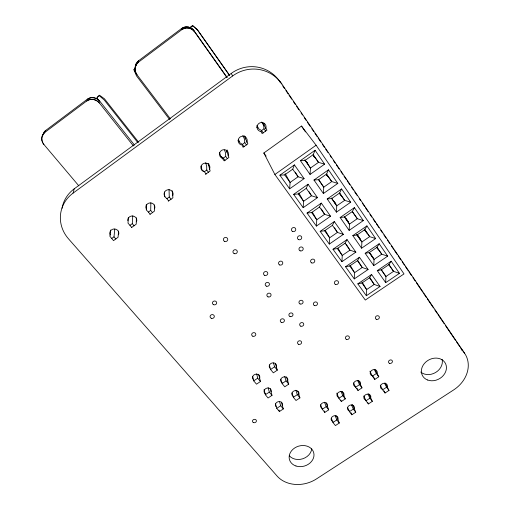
<?xml version="1.0" encoding="UTF-8"?>
<svg xmlns="http://www.w3.org/2000/svg" width="510" height="510" viewBox="0 0 510 510"><rect width="100%" height="100%" fill="white"/><g stroke="black" fill="none" stroke-linecap="round" stroke-linejoin="round"><path stroke-width="0.76" d="M136.399 217.815L136.221 224.17L131.631 227.473M172.201 190.759L172.915 197.765L171.041 199.263L169.263 197.026L169.04 189.471M385.694 282.667L377.279 270.631L391.144 261.209L399.47 273.354L385.694 282.667L385.93 276.509L381.129 269.433M132.772 215.896L132.288 223.654L134.105 225.834M373.779 265.627L365.179 253.317L379.172 243.748L387.683 256.16L373.779 265.627L374.04 259.431L369.183 252.252M366.358 295.743L357.829 283.847L371.599 274.488L380.046 286.486L366.358 295.743L366.626 289.584L362.113 282.075M361.603 248.204L352.812 235.62L366.926 225.892L375.634 238.584L361.603 248.204L361.89 241.969L356.675 234.256M354.278 278.906L345.557 266.743L359.448 257.244L368.086 269.503L354.278 278.906L354.571 272.703L350.14 265.27M349.152 230.386L340.157 217.515L354.405 207.634L363.311 220.613L349.152 230.386L349.465 224.113L344.645 216.967M341.929 261.687L333.011 249.256L347.029 239.604L355.859 252.144L341.929 261.687L342.248 255.453L337.913 248.115M336.421 212.16L327.216 198.996L341.592 188.949L350.701 202.234L336.421 212.16L336.753 205.849L331.462 197.988M329.307 244.092L320.184 231.374L334.324 221.563L343.358 234.39L329.307 244.092L329.645 237.813L325.31 230.373M128.322 217.585L128.016 223.138L131.797 227.498M323.391 193.519L313.975 180.043L328.478 169.83L337.805 183.422L323.391 193.519L323.754 187.17L318.431 179.246M154.3 204.918L154.505 211.019L152.509 212.6L150.711 210.388L150.852 202.852M316.391 226.089L307.058 213.084L321.332 203.107L330.569 216.234L316.391 226.089L316.761 219.778L312.426 212.243M310.054 174.439L300.416 160.644L315.059 150.259L324.602 164.175L310.054 174.439L310.45 168.051L304.865 159.719M303.182 207.672L293.632 194.367L308.034 184.225L317.488 197.65L303.182 207.672L303.577 201.322L298.873 193.009M289.661 188.834L279.888 175.21L294.423 164.902L304.1 178.64L289.661 188.834L290.088 182.44L285.211 173.655M169.581 119.468L136.476 75.824L133.99 69.864L135.195 68.512M118.581 231.017L118.059 237.239L113.539 240.637L109.854 236.232L110.536 230.023M114.788 229.098L113.998 236.825L115.834 238.986M135.182 67.613L135.373 69.526L135.188 67.549L136.036 63.897L138.618 60.722L181.509 28.547C185.353 25.564 191.339 26.718 194.042 30.702L227.128 77.469M97.914 99.482L97.072 97.525L99.526 95.236L104.467 98.812L138.72 142.328M73.064 193.124L74.186 188.853L231.215 73.446A34.98 34.208 -57.7 0 1 279.633 81.364L281.826 83.978L464.674 353.366A30.033 24.882 -28.9 0 1 453.607 389.952L316.506 478.896A29.064 23.83 -16.8 0 1 277.083 476.053L68.525 238.852A34.941 32.283 12.3 0 1 73.064 193.124L232.636 75.958A35.528 34.718 -55.7 0 1 281.826 83.978M97.072 97.525L99.526 95.236M135.335 67.052L136.948 63.68L138.561 62.099L181.872 29.612C185.755 26.603 191.798 27.757 194.527 31.786L226.918 77.552M279.888 175.21L284.688 174.885L292.714 169.192L294.423 164.902M300.416 160.644L305.127 160.401L313.21 154.664L315.059 150.259M293.632 194.367L298.305 193.94L306.255 188.343L308.034 184.225M313.975 180.043L318.552 179.692L326.566 174.057L328.478 169.83M307.058 213.084L311.604 212.562L319.49 207.054L321.332 203.107M327.216 198.996L331.672 198.549L339.609 193.003L341.592 188.949M320.184 231.374L324.609 230.762L332.418 225.344L334.324 221.563M340.157 217.515L344.492 216.973L352.365 211.516L354.405 207.634M333.011 249.256L337.32 248.555L345.06 243.225L347.029 239.604M352.812 235.62L357.032 234.989L364.828 229.615L366.926 225.892M345.557 266.743L349.752 265.959L357.427 260.712L359.448 257.244M365.179 253.317L369.285 252.603L377.017 247.318L379.172 243.748M357.829 283.847L361.915 282.98L369.52 277.816L371.599 274.488M377.279 270.631L381.276 269.828L388.939 264.626L391.144 261.209M45.836 130.343L44.395 131.739L42.846 135.099L44.306 131.848L45.836 130.343L87.216 99.291C91.048 96.39 96.9 97.474 99.788 101.209L134.5 145.089M133.384 145.917L99.354 102.956C96.435 99.182 90.525 98.092 86.662 101.025L44.886 132.358C41.055 135.131 40.806 141.021 43.873 144.445L78.82 185.831M138.561 62.099C134.634 64.999 134.047 71.005 137.011 74.791L170.423 118.887M44.886 132.358C41.068 135.112 40.8 141.021 43.873 144.445M138.618 60.722C134.461 63.941 133.99 70.66 137.011 74.791M261.05 131.625L262.127 133.582L266.947 130.114L262.452 122.413M242.486 145.898L243.085 147.282L247.873 143.839L244.092 135.66M219.6 152.694L220.76 156.283L224.183 160.88L228.933 157.462L226.37 150.259M205.415 174.388L210.133 170.99L208.15 163.404M192.595 25.5L190.211 27.285L190.357 27.636L192.748 25.838L192.595 25.5L197.236 29.433L229.647 75.397M133.99 69.864L135.163 68.984M111.703 238.482L113.998 236.825M129.98 225.318L132.288 223.654M146.274 204.625L146.306 209.954L148.384 212.064L150.711 210.388M164.386 192.015L164.724 196.675L166.917 198.715L169.263 197.026M201.08 166.056L201.954 169.843L204.382 171.736L206.76 170.021L206.677 166.432L205.734 162.696M220.76 156.283L223.31 158.1L225.707 156.379L225.522 152.853L224.534 150.016M238.451 139.702L239.706 142.628L242.377 144.375L244.787 142.634L244.5 139.173L242.856 135.571M256.9 125.434L258.78 128.877L261.579 130.541L264.014 128.794L263.613 125.396L261.649 122.011M149.883 214.34L152.509 212.6M168.268 201.112L171.041 199.263M263.849 152.987L301.48 126.053L316.104 145.222L404.009 273.908L365.3 300.058L274.877 174.496L263.849 152.987L266.131 156.162M274.877 174.496L316.104 145.222M258.653 374.251L260.47 381.499L256.505 384.17L253.738 380.868L257.716 378.19L256.645 373.862M275.292 363.273L277.325 370.152L273.334 372.835L270.6 369.501L274.597 366.805L273.487 363.005M270.224 388.69L272.008 395.346L268.075 397.985L265.359 394.746L269.305 392.101L268.139 387.683M286.486 376.903L288.736 384.151L284.771 386.803L282.094 383.526L286.059 380.868L284.733 376.539M281.405 402.148L283.33 408.931L279.423 411.532L276.758 408.357L280.672 405.75L279.62 401.995M297.763 391.234L299.931 397.883L295.998 400.497L293.365 397.29L297.304 394.663L295.883 390.252M326.081 402.843L328.708 409.83L324.8 412.405L322.263 409.262L326.177 406.674L324.507 402.199M342.223 391.54L345.302 398.877L341.368 401.472L338.863 398.291L342.796 395.69L340.973 391.304M358.651 380.67L361.992 387.861L358.039 390.469L355.566 387.256L359.524 384.636L357.536 380.339M375.175 369.731L378.79 376.775L374.812 379.402L372.364 376.15L376.348 373.518L374.2 369.31M336.543 415.924L339.297 423.032L335.421 425.576L332.928 422.49L336.81 419.94L335.178 415.688M352.467 404.551L355.763 412.227L351.862 414.783L349.401 411.666L353.309 409.096L351.53 404.927M368.768 393.822L372.332 401.351L368.411 403.926L365.976 400.771L369.909 398.189L367.978 394.103M385.165 383.036L389.002 390.411L385.056 393L382.653 389.812L386.606 387.211L384.527 383.208M181.509 28.547C185.366 25.564 191.346 26.718 194.042 30.702M181.872 29.612C185.767 26.603 191.805 27.763 194.527 31.786M87.216 99.291C91.067 96.396 96.906 97.467 99.788 101.209M86.662 101.025C90.544 98.105 96.441 99.176 99.354 102.956M324.602 164.175L318.508 162.352L313.095 154.83M337.805 183.422L331.736 181.566L326.636 174.445M304.1 178.64L298.082 176.785L292.714 169.192M350.701 202.234L344.664 200.341L339.609 193.264M317.488 197.65L311.502 195.763L306.255 188.343M363.311 220.613L357.306 218.694L352.295 211.669M330.569 216.234L324.615 214.308L319.49 207.054M375.634 238.584L369.661 236.634L364.255 229.041M343.358 234.39L337.429 232.433L332.418 225.344M387.683 256.16L381.741 254.178L376.711 247.101M355.859 252.144L349.962 250.155L345.06 243.225M399.47 273.354L393.561 271.339L388.607 264.352M368.086 269.503L362.221 267.489L357.427 260.712M380.046 286.486L374.212 284.446L369.52 277.816M99.386 95.791L104.212 99.954L137.694 142.449M192.748 25.838L197.574 30.141L229.264 75.072M257.716 378.19L260.47 381.499M269.305 392.101L272.008 395.346M280.672 405.75L283.33 408.931M274.597 366.805L277.325 370.152M286.059 380.868L288.736 384.151M297.304 394.663L299.931 397.883M148.384 212.064L150.182 214.27M326.177 406.674L328.708 409.83M336.81 419.94L339.297 423.032M166.917 198.715L168.695 200.946M342.796 395.69L345.302 398.877M353.309 409.096L355.763 412.227M359.524 384.636L361.992 387.861M369.909 398.189L372.332 401.351M204.382 171.736L206.123 174.025M206.76 170.021L208.494 172.316M376.348 373.518L378.79 376.775M386.606 387.211L389.002 390.411M223.31 158.1L225.031 160.414M225.707 156.379L227.422 158.693M460.339 347.501L464.674 353.366M244.787 142.634L246.489 144.98M242.377 144.375L244.08 146.714M314.785 157.641L313.427 155.748L314.74 157.673M326.553 174.751L327.452 176.014M284.688 174.885L290.088 182.44L298.082 176.785L295.309 172.15M298.305 193.94L303.577 201.322L311.502 195.763L309.028 191.683M311.604 212.562L316.761 219.778L324.615 214.308L321.313 208.922M324.609 230.762L329.645 237.813L337.429 232.433L334.547 227.772M337.32 248.555L342.248 255.453L349.962 250.155L346.277 244.239M349.752 265.959L354.571 272.703L362.221 267.489L358.039 260.82M361.915 282.98L366.626 289.584L374.212 284.446L370.069 277.88M339.475 193.462L340.852 195.394M364.42 229.602L367.123 233.401M376.635 247.293L378.458 249.862M261.579 130.541L263.262 132.912M264.014 128.794L265.691 131.166M306.465 161.632L307.791 163.544M305.127 160.401L310.45 168.051L318.508 162.352L313.21 154.664M318.552 179.692L323.754 187.17L331.736 181.566L326.566 174.057M331.672 198.549L336.753 205.849L344.664 200.341L339.609 193.003M344.492 216.973L349.465 224.113L357.306 218.694L352.365 211.516M357.032 234.989L361.89 241.969L369.661 236.634L364.828 229.615M369.285 252.603L374.04 259.431L381.741 254.178L377.017 247.318M381.276 269.828L385.93 276.509L393.561 271.339L388.939 264.626M326.496 174.739L327.356 175.995M301.48 126.053L305.484 131.911M279.633 81.364L280.532 82.684M282.769 85.98L284.554 88.612M285.9 90.589L288.131 93.885M289.03 95.198L291.714 99.15M293.499 101.79L295.29 104.422M296.635 106.399L298.866 109.695M301.104 112.984L302.449 114.96M304.234 117.6L306.025 120.232M307.364 122.209L310.048 126.161M311.839 128.794L313.631 131.433M314.97 133.41L317.207 136.699M318.1 138.019L320.784 141.971M322.575 144.604L324.366 147.243M325.705 149.22L327.943 152.509M330.18 155.805L331.519 157.781M333.31 160.414L335.102 163.053M336.441 165.03L339.125 168.982M340.916 171.615L342.701 174.248M344.046 176.224L346.284 179.52M347.176 180.84L349.86 184.792M351.651 187.425L353.436 190.058M354.781 192.034L357.019 195.33M359.25 198.626L360.595 200.602M362.387 203.235L364.618 206.531M365.517 207.844L368.201 211.797M369.986 214.436L371.777 217.069M373.116 219.045L375.354 222.341M376.252 223.654L378.936 227.607M380.721 230.246L382.513 232.879M383.851 234.855L386.089 238.151M387.434 240.127L389.665 243.417M391.457 246.056L393.694 249.345M394.587 250.665L397.271 254.617M398.17 255.937L400.854 259.89M402.192 261.866L404.43 265.155M405.322 266.475L408.006 270.427M408.899 271.747L411.583 275.7M412.928 277.676L415.165 280.965M416.504 282.942L422.764 292.166M423.663 293.486L426.347 297.438M427.24 298.752L433.5 307.976M434.845 309.952L437.083 313.248M437.975 314.562L444.236 323.786M445.581 325.762L455.417 340.253M456.316 341.572L459.892 346.845M370.254 253.559L373.275 257.843M357.695 235.288L360.347 239.203M357.682 235.448L360.36 239.407M346.252 218.835L348.426 222.048M346.067 218.752L348.7 222.647M334.566 202.036L335.88 203.981M334.324 201.883L335.65 203.853M306.446 161.651L307.74 163.583M231.215 73.446L232.636 75.958M384.024 390.979L385.056 393M380.269 385.114L382.653 389.812M373.39 376.571L374.812 379.402M369.903 371.216L372.364 376.15M367.774 402.549L368.411 403.926M363.77 395.977L365.976 400.771M134.028 69.385L135.277 72.114M357.057 388.301L358.039 390.469M353.615 382.94L355.566 387.256M350.982 412.686L351.862 414.783M347.654 407.477L349.401 411.666M340.769 399.999L341.368 401.472M336.772 393.153L338.863 398.291M331.328 418.219L332.928 422.49M324.29 411.003L324.8 412.405M320.631 404.768L322.263 409.262M291.981 392.853L293.365 397.29M280.8 379.179L282.094 383.526M269.312 364.918L270.6 369.501M279.008 410.021L279.423 411.532M275.534 403.831L276.758 408.357M264.046 389.57L265.359 394.746M252.711 376.52L253.738 380.868M322.441 408.491A3.583 3.015 -19.8 0 1 320.898 404.519A3.583 3.015 -19.8 0 1 325.635 402.721A3.583 3.015 -19.8 0 1 327.165 406.706M332.992 421.598A3.544 2.958 -20.2 0 1 331.404 417.856A3.544 2.958 -20.2 0 1 335.822 415.809A3.544 2.958 -20.2 0 1 337.907 419.322M338.869 397.634A3.589 3.028 -21.4 0 1 337.365 393.618A3.589 3.028 -21.4 0 1 342.114 391.814A3.589 3.028 -21.4 0 1 343.612 395.836M349.305 410.875A3.557 2.977 -21.7 0 1 347.75 407.101A3.557 2.977 -21.7 0 1 352.18 405.042A3.557 2.977 -21.7 0 1 354.24 408.593M355.4 386.707A3.608 3.047 -23 0 1 353.838 382.819A3.608 3.047 -23 0 1 358.332 380.734A3.608 3.047 -23 0 1 360.398 384.381M365.708 400.095A3.57 2.99 -23.2 0 1 364.191 396.276A3.57 2.99 -23.2 0 1 368.641 394.211A3.57 2.99 -23.2 0 1 370.668 397.794M372.032 375.711A3.621 3.06 -24.7 0 1 370.509 371.79A3.621 3.06 -24.7 0 1 375.016 369.693A3.621 3.06 -24.7 0 1 377.049 373.377M382.219 389.245A3.589 3.003 -24.8 0 1 380.823 385.222A3.589 3.003 -24.8 0 1 385.566 383.424A3.589 3.003 -24.8 0 1 386.95 387.453M261.145 131.542A4.596 4.462 -44.1 0 1 257.123 126.219A4.596 4.462 -44.1 0 1 263.001 122.693A4.596 4.462 -44.1 0 1 265.646 128.845M242.339 145.082A4.558 4.45 -32.8 0 1 238.266 139.823A4.558 4.45 -32.8 0 1 244.112 136.323A4.558 4.45 -32.8 0 1 246.808 142.405M222.13 158.183A4.533 4.424 -19.4 0 1 219.861 152.343A4.533 4.424 -19.4 0 1 225.847 150.036A4.533 4.424 -19.4 0 1 228.104 155.875M203.579 171.545A4.526 4.392 -8.7 0 1 201.259 165.769A4.526 4.392 -8.7 0 1 207.219 163.468A4.526 4.392 -8.7 0 1 209.527 169.244M165.01 196.624A4.513 4.309 2.3 0 1 165.285 191.091A4.513 4.309 2.3 0 1 171.048 190.415A4.513 4.309 2.3 0 1 172.762 195.712M146.408 209.106A4.513 4.265 5 0 1 150.176 202.884A4.513 4.265 5 0 1 154.568 208.813M127.851 220.722A4.513 4.22 6.8 0 1 132.849 215.998A4.513 4.22 6.8 0 1 136.501 221.818M110.409 235.065A4.513 4.176 8.1 0 1 114.068 228.945A4.513 4.176 8.1 0 1 118.556 234.74M275.999 406.655A3.615 3.066 -16.2 0 1 276.452 402.651A3.615 3.066 -16.2 0 1 281.035 402.007A3.615 3.066 -16.2 0 1 282.164 405.788M293.307 396.397A3.621 3.085 -17.8 0 1 292.409 392.254A3.621 3.085 -17.8 0 1 297.177 390.832A3.621 3.085 -17.8 0 1 298.618 394.823M265.582 393.879A3.646 3.124 -15.5 0 1 264.505 389.857A3.646 3.124 -15.5 0 1 269.031 388.142A3.646 3.124 -15.5 0 1 271.148 391.763M282.145 382.768A3.659 3.143 -17.2 0 1 281.208 378.547A3.659 3.143 -17.2 0 1 286.021 377.119A3.659 3.143 -17.2 0 1 287.506 381.18M253.183 379.402A3.685 3.188 -14.6 0 1 253.597 375.258A3.685 3.188 -14.6 0 1 258.283 374.614A3.685 3.188 -14.6 0 1 259.482 378.535M269.873 368.131A3.691 3.207 -16.5 0 1 270.325 363.955A3.691 3.207 -16.5 0 1 275.017 363.318A3.691 3.207 -16.5 0 1 276.184 367.27M62.073 208.271A34.406 31.849 12.8 0 1 74.186 188.853M208.89 163.914A4.456 4.329 -8.2 0 1 208.52 165.38M442.087 359.308A12.839 10.704 -28.7 0 1 435.616 372.491A12.839 10.704 -28.7 0 1 420.731 372.013M227.179 149.965A4.462 4.367 -19.5 0 1 226.803 152.203M461.199 348.878A29.625 24.646 -29 0 1 461.939 350.313M311.731 448.838A12.45 10.277 -16.9 0 1 302.564 458.834A12.45 10.277 -16.9 0 1 289.323 455.781M264.161 123.299A4.52 4.399 -45.4 0 1 263.747 125.575M257.824 127.87A4.52 4.399 -45.4 0 1 256.549 127.009M245.603 136.68A4.488 4.386 -33.8 0 1 245.214 138.937M239.311 141.219A4.488 4.386 -33.8 0 1 238.03 140.371M335.478 284.421A2.129 1.9 -26.9 0 0 338.519 282.349A2.129 1.9 -26.9 0 0 335.312 281.08A2.129 1.9 -26.9 0 0 335.478 284.421M427.552 379.995A13.011 10.806 -28.6 0 0 446.448 367.761A13.011 10.806 -28.6 0 0 427.724 360.551A13.011 10.806 -28.6 0 0 427.552 379.995M295.972 465.993A12.616 10.366 -16.9 0 0 313.988 454.333A12.616 10.366 -16.9 0 0 294.748 447.927A12.616 10.366 -16.9 0 0 295.972 465.993M290.031 316.557A2.104 1.868 -20.1 0 0 293.02 314.53A2.104 1.868 -20.1 0 0 289.795 313.306A2.104 1.868 -20.1 0 0 290.031 316.557M281.437 322.422A2.097 1.861 -18.9 0 0 284.414 320.395A2.097 1.861 -18.9 0 0 281.182 319.177A2.097 1.861 -18.9 0 0 281.437 322.422M300.798 326.19A2.091 1.842 -20.8 0 0 303.769 324.175A2.091 1.842 -20.8 0 0 300.581 322.97A2.091 1.842 -20.8 0 0 300.798 326.19M266.405 286.18A2.142 1.944 -18.6 0 0 269.439 284.089A2.142 1.944 -18.6 0 0 266.118 282.808A2.142 1.944 -18.6 0 0 266.405 286.18M376.38 319.305A2.078 1.804 -28 0 0 379.363 317.309A2.078 1.804 -28 0 0 376.291 316.111A2.078 1.804 -28 0 0 376.38 319.305M389.512 363.33A2.021 1.708 -26.4 0 0 392.426 361.411A2.021 1.708 -26.4 0 0 389.449 360.289A2.021 1.708 -26.4 0 0 389.512 363.33M268.05 296.884A2.129 1.925 -18.4 0 0 271.065 294.812A2.129 1.925 -18.4 0 0 267.769 293.55A2.129 1.925 -18.4 0 0 268.05 296.884M300.097 303.973A2.11 1.887 -21.9 0 0 303.106 301.92A2.11 1.887 -21.9 0 0 299.874 300.677A2.11 1.887 -21.9 0 0 300.097 303.973M298.65 239.655A2.187 2.014 -26.6 0 0 301.754 237.501A2.187 2.014 -26.6 0 0 298.414 236.136A2.187 2.014 -26.6 0 0 298.65 239.655M292.644 231.489A2.199 2.034 -26.6 0 0 295.762 229.315A2.199 2.034 -26.6 0 0 292.396 227.932A2.199 2.034 -26.6 0 0 292.644 231.489M298.656 344.307A2.066 1.81 -19.8 0 0 301.601 342.325A2.066 1.81 -19.8 0 0 298.433 341.152A2.066 1.81 -19.8 0 0 298.656 344.307M213.69 304.738A2.148 1.938 -10.7 0 0 216.686 302.659A2.148 1.938 -10.7 0 0 213.308 301.397A2.148 1.938 -10.7 0 0 213.69 304.738M300.135 250.831A2.174 1.995 -25.7 0 0 303.22 248.695A2.174 1.995 -25.7 0 0 299.899 247.35A2.174 1.995 -25.7 0 0 300.135 250.831M252.858 336.237A2.097 1.855 -15.2 0 0 255.81 334.222A2.097 1.855 -15.2 0 0 252.552 333.03A2.097 1.855 -15.2 0 0 252.858 336.237M346.443 339.386A2.059 1.785 -24.4 0 0 349.395 337.41A2.059 1.785 -24.4 0 0 346.303 336.243A2.059 1.785 -24.4 0 0 346.443 339.386M314.485 305.592A2.11 1.874 -23.4 0 0 317.488 303.552A2.11 1.874 -23.4 0 0 314.287 302.309A2.11 1.874 -23.4 0 0 314.485 305.592M264.741 275.355A2.155 1.97 -18.9 0 0 267.788 273.245A2.155 1.97 -18.9 0 0 264.448 271.938A2.155 1.97 -18.9 0 0 264.741 275.355M211.338 318.297A2.136 1.912 -10.4 0 0 214.321 316.238A2.136 1.912 -10.4 0 0 210.955 315.001A2.136 1.912 -10.4 0 0 211.338 318.297M253.597 422.631A2.002 1.689 -13.9 0 0 256.415 420.756A2.002 1.689 -13.9 0 0 253.304 419.711A2.002 1.689 -13.9 0 0 253.597 422.631M224.649 241.402A2.212 2.066 -13.4 0 0 227.753 239.222A2.212 2.066 -13.4 0 0 224.279 237.845A2.212 2.066 -13.4 0 0 224.649 241.402M234.211 253.629A2.193 2.034 -14.9 0 0 237.297 251.475A2.193 2.034 -14.9 0 0 233.86 250.117A2.193 2.034 -14.9 0 0 234.211 253.629M311.737 262.924A2.155 1.957 -26.1 0 0 314.81 260.814A2.155 1.957 -26.1 0 0 311.534 259.494A2.155 1.957 -26.1 0 0 311.737 262.924M279.722 264.97A2.161 1.983 -21.7 0 0 282.795 262.848A2.161 1.983 -21.7 0 0 279.461 261.528A2.161 1.983 -21.7 0 0 279.722 264.97"/></g></svg>
